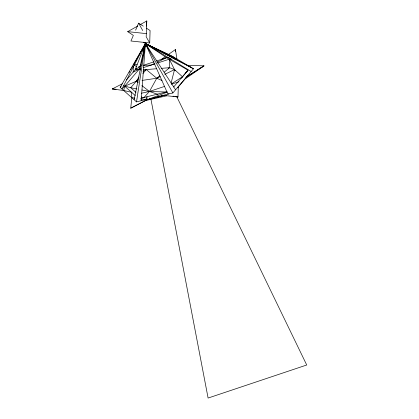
<?xml version="1.0" encoding="UTF-8"?>
<svg xmlns="http://www.w3.org/2000/svg" width="419" height="419" viewBox="0 0 419 419"><rect width="100%" height="100%" fill="white"/><g stroke="black" fill="none" stroke-linecap="round" stroke-linejoin="round"><path stroke-width="0.63" d="M122.285 83.774L112.276 88.954L123.705 90.52L131.54 92.253L131.781 97.679L130.744 108.186L147.017 99.769L147.022 96.747L145.791 99.602L136.515 101.88L120.153 87.372L145.424 43.586L145.566 42.356M137.809 25.978L127.711 31.64L133.362 35.406L130.938 40.999L149.719 42.989L146.194 36.809L146.786 20.95L140.611 24.407M133.347 66.27L133.174 72.094L140.627 68.533M149.719 42.989L150.086 30.54L146.336 28.115M178.295 86.597L177.986 96.946L163.028 95.364L147.017 99.769L130.744 108.186M141.151 100.738L145.498 42.298M146.456 26.161L146.786 20.95M136.515 101.88L145.424 43.586L143.329 42.167M134.148 99.78L145.424 43.586L171.774 55.963L193.484 68.774L172.879 92.945L163.028 95.364M123.705 90.52L124.694 86.22L139.438 68.915L145.424 43.586L174.356 57.487L172.67 58.058M171.093 83.093L174.534 69.585L169.643 67.689L161.2 68.37M142.905 50.893L145.424 43.586L190.509 67.014M140.679 69.035L139.438 68.915L135.201 69.716L145.424 43.586L193.484 68.774M135.615 30.163L138.616 23.165L143.246 26.135M191.148 71.513L145.424 43.586L121.929 88.943L124.694 86.22L136.285 81.27L138.207 80.987M129.099 72.618L129.738 71.481M130.697 69.774L131.341 68.632M131.98 67.496L132.619 66.359M133.258 65.217L145.424 43.586L166.589 57.67L187.984 70.167L185.245 73.702M139.05 76.976L136.285 81.27L138.312 82.836M181.427 78.264L187.984 70.167L173.613 87.032M186.937 76.797L177.687 87.739M120.153 87.372L121.295 86.031M126.47 79.961L136.421 68.287M138.364 78.835L130.738 87.749L123.636 85.785M142.942 73.472L146.268 69.575L156.659 68.737M143.502 98.056L149.457 91.468L156.774 78.248L159.744 75.813M164.201 72.157L169.643 67.689L169.292 59.199L170.983 58.629M188.943 75.184L187.581 75.692L186.623 76.96L203.974 65.867L188.943 75.184L186.623 76.96L185.303 78.809L203.974 65.867L187.534 65.259M161.404 59.378L165.044 56.827M168.16 54.643L175.43 49.547L176.933 59.006L174.388 59.069M135.201 69.716L140.218 66.349L138.427 66.94M171.313 83.978L182.469 76.756L174.534 69.585L164.798 74.336M169.046 93.531L167.951 94.155L145.424 43.586L175.587 89.771M143.041 71.319L146.268 69.575L156.774 78.248L162.027 80.527M160.215 76.572L156.774 78.248L142.046 80.422M154.836 63.348L151.311 65.05L143.204 65.369M157.188 62.211L166.589 57.67L169.182 57.607M168.433 68.171L169.643 67.689M140.789 98.984L147.017 99.769L167.176 92.154M164.688 86.366L149.457 91.468L141.517 93.212M143.811 65.165L154.124 61.771M156.554 60.975L166.589 57.67M143.597 67.564L155.03 63.84M157.513 63.033L169.292 59.199L171.203 59.152M113.523 88.55L112.276 88.954L116.105 89.252M171.371 84.14L178.992 81.789M164.206 95.354L145.472 100.56L166.762 95.804M147.017 99.769L164.222 95.328M140.784 98.287L167.092 91.777M171.769 57.55L174.356 57.487M166.238 92.007L149.457 91.468L141.968 89.98M143.162 69.276L146.268 69.575M127.711 31.64L146.493 33.625M136.751 66.956L133.404 64.332L137.076 64.72M140.14 65.045L141.365 65.17M131.781 97.679L134.75 98.125M172.974 96.171L174.225 96.365M175.477 96.559L177.986 96.946L176.855 96.538M136.982 88.99L130.738 87.749L135.955 92.342M133.404 64.332L134.635 64.683M158.104 94.448L149.457 91.468L141.858 85.586M141.177 96.883L142.601 98.114M139.438 68.915L140.753 70.073M124.694 86.22L135.227 95.501M138.616 23.165L142.722 30.556M145.424 43.586L172.879 92.945M169.292 59.199L175.116 70.743M176.818 96.789L306.724 365.007L208.102 398.05L150.955 99.303M175.43 49.547L175.488 51.443"/></g></svg>
